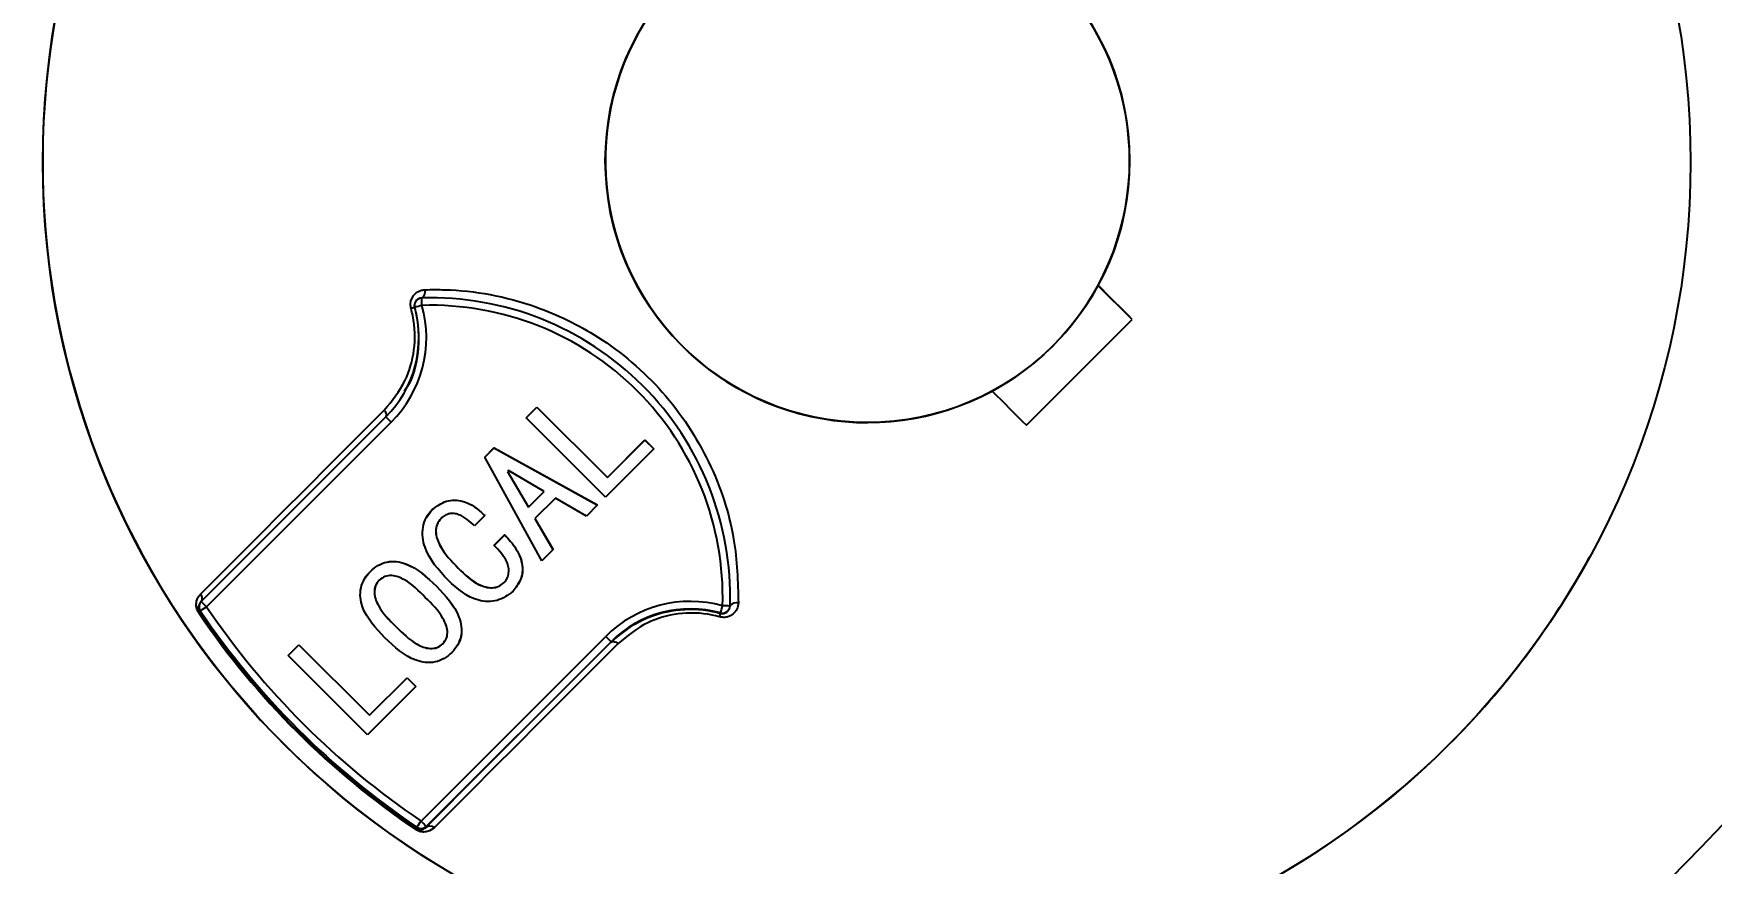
# Model space of a CAD drawing. Header units: millimetres. Extents: x 2104 to 4053, y 855 to 2233.
# Drawn here: x 2664.28 to 2709.08, y 1978.31 to 2000.48 of the extents above; entities that cross this region are included whole.
import ezdxf

# ---------------------------------------------------------------- set-up
doc = ezdxf.new("R2010")
doc.units = ezdxf.units.MM
doc.layers.add('标注', color=3, linetype='Continuous', lineweight=13)
doc.styles.add('SLDTEXTSTYLE1', font='txt.shx', dxfattribs={"width": 0.7, "bigfont": 'gbcbig.shx'})
doc.dimstyles.new('SLDDIMSTYLE12$0', dxfattribs={"dimtxt": 12, "dimasz": 10, "dimexe": 0, "dimexo": 0.0625, "dimgap": 0.875, "dimtad": 1, "dimdec": 1, "dimlfac": 1.8, "dimrnd": 1e-09, "dimzin": 12, "dimdsep": 46, "dimtxsty": 'SLDTEXTSTYLE1', "dimcen": 0.09, "dimdle": 8.16, "dimclrd": 3, "dimclre": 3, "dimadec": 0, "dimazin": 3, "dimtfac": 1, "dimtdec": 1, "dimtofl": 0, "dimtmove": 0, "dimatfit": 3, "dimfxl": 0, "dimfrac": 2, "dimtolj": 1, "dimlwd": 5, "dimlwe": 5, "dimarcsym": 0})

# ---------------------------------------------------------------- blocks, each defined once
blk = doc.blocks.new('*D59')
at = {"layer": 'Defpoints', "color": 0, "transparency": 16777216}
for p in [(2449.159, 2012.182), (2690.297, 1916.686), (2690.297, 1864.56)]:
    blk.add_point(p, dxfattribs=at)
at = {"layer": '标注', "color": 3, "lineweight": 5, "transparency": 16777216}
blk.add_line((2449.159, 2012.119), (2449.159, 1864.56), dxfattribs=at)
at = {"layer": '标注', "color": 3, "linetype": 'Continuous', "lineweight": 5, "transparency": 16777216}
for p, q in [((2690.297, 1916.624), (2690.297, 1864.56)), ((2459.159, 1864.56), (2680.297, 1864.56))]:
    blk.add_line(p, q, dxfattribs=at)
at = {"layer": '标注', "color": 3, "transparency": 16777216}
for points in [[(2459.159, 1866.227), (2459.159, 1862.893), (2449.159, 1864.56)], [(2680.297, 1866.227), (2680.297, 1862.893), (2690.297, 1864.56)]]:
    blk.add_solid(points, dxfattribs=at)
at = {"layer": '标注', "color": 0, "transparency": 16777216, "insert": (2569.728, 1870.435), "char_height": 10, "attachment_point": 5, "style": 'SLDTEXTSTYLE1'}
blk.add_mtext('\\A1;245', dxfattribs=at)

msp = doc.modelspace()

# ---------------------------------------------------------------- linework, layer by layer
at = {"color": 7, "linetype": 'Continuous', "lineweight": 25}
for p, q in [((2680.406, 2000.447), (2680.404, 2000.444)), ((2692.69, 1993.731), (2692.69, 1993.732)), ((2693.615, 1992.84), (2692.702, 1993.753)), ((2674.459, 1993.167), (2674.454, 1993.157)), ((2674.476, 1993.316), (2674.471, 1993.307)), ((2668.757, 1985.31), (2673.69, 1990.242)), ((2677.432, 1990.219), (2677.717, 1990.504)), ((2677.432, 1990.219), (2677.716, 1990.504)), ((2679.553, 1988.098), (2677.432, 1990.219)), ((2677.716, 1990.504), (2679.602, 1988.618)), ((2677.716, 1990.504), (2677.717, 1990.504)), ((2677.717, 1990.504), (2679.602, 1988.619)), ((2673.832, 1990.102), (2668.899, 1985.169)), ((2676.327, 1989.165), (2676.576, 1989.413)), ((2676.328, 1989.164), (2676.575, 1989.412)), ((2676.575, 1989.412), (2676.576, 1989.413)), ((2676.575, 1989.412), (2679.341, 1987.886)), ((2676.576, 1989.413), (2679.342, 1987.887)), ((2680.843, 1989.388), (2679.553, 1988.098)), ((2679.602, 1988.619), (2680.607, 1989.624)), ((2679.602, 1988.618), (2680.607, 1989.623)), ((2680.607, 1989.624), (2680.843, 1989.388)), ((2680.607, 1989.623), (2680.607, 1989.624)), ((2680.607, 1989.623), (2680.842, 1989.387)), ((2677.853, 1986.398), (2676.327, 1989.165)), ((2676.96, 1988.805), (2676.935, 1988.78)), ((2676.935, 1988.779), (2676.935, 1988.78)), ((2676.935, 1988.78), (2677.494, 1987.825)), ((2676.935, 1988.779), (2677.493, 1987.824)), ((2677.915, 1988.247), (2676.96, 1988.805)), ((2679.602, 1988.618), (2679.602, 1988.619)), ((2677.493, 1987.824), (2677.915, 1988.246)), ((2677.494, 1987.825), (2677.915, 1988.247)), ((2678.213, 1988.073), (2677.667, 1987.527)), ((2677.915, 1988.246), (2677.915, 1988.247)), ((2679.044, 1987.589), (2678.213, 1988.073)), ((2674.77, 1987.554), (2674.925, 1987.762)), ((2674.925, 1987.762), (2674.926, 1987.763)), ((2676.327, 1987.602), (2676.055, 1987.329)), ((2677.493, 1987.824), (2677.494, 1987.825)), ((2677.667, 1987.527), (2678.151, 1986.696)), ((2677.667, 1987.526), (2677.667, 1987.527)), ((2677.667, 1987.526), (2678.15, 1986.695)), ((2679.342, 1987.887), (2679.044, 1987.589)), ((2675.08, 1987.42), (2675.08, 1987.419)), ((2676.575, 1986.807), (2676.86, 1987.092)), ((2676.576, 1986.808), (2676.861, 1987.093)), ((2676.86, 1987.092), (2676.861, 1987.093)), ((2678.151, 1986.696), (2677.853, 1986.398)), ((2675.62, 1986.199), (2675.62, 1986.2)), ((2705.829, 1986.495), (2705.83, 1986.497)), ((2673.275, 1986.112), (2673.276, 1986.113)), ((2673.438, 1985.78), (2673.438, 1985.779)), ((2676.848, 1985.814), (2676.849, 1985.815)), ((2676.914, 1985.903), (2676.915, 1985.904)), ((2675.037, 1985.715), (2675.037, 1985.716)), ((2668.723, 1985.264), (2668.703, 1985.227)), ((2668.733, 1985.056), (2668.712, 1985.018)), ((2682.62, 1984.992), (2682.625, 1985.001)), ((2682.849, 1985.089), (2682.854, 1985.098)), ((2673.958, 1984.636), (2673.958, 1984.637)), ((2671.08, 1983.868), (2671.365, 1984.153)), ((2671.08, 1983.867), (2671.365, 1984.152)), ((2671.365, 1984.153), (2673.251, 1982.267)), ((2671.365, 1984.152), (2671.365, 1984.153)), ((2671.365, 1984.152), (2673.25, 1982.266)), ((2674.627, 1979.441), (2679.559, 1984.374)), ((2679.7, 1984.232), (2674.768, 1979.299)), ((2675.21, 1984.177), (2675.211, 1984.178)), ((2675.28, 1984.269), (2675.281, 1984.271)), ((2679.693, 1984.219), (2679.7, 1984.232)), ((2673.201, 1981.746), (2671.08, 1983.868)), ((2674.491, 1983.036), (2673.201, 1981.746)), ((2673.25, 1982.266), (2674.255, 1983.271)), ((2673.251, 1982.267), (2674.256, 1983.272)), ((2674.255, 1983.271), (2674.256, 1983.272)), ((2674.255, 1983.271), (2674.491, 1983.036)), ((2674.256, 1983.272), (2674.491, 1983.036)), ((2673.25, 1982.266), (2673.251, 1982.267)), ((2674.493, 1979.236), (2674.514, 1979.275)), ((2674.768, 1979.299), (2674.748, 1979.263))]:
    msp.add_line(p, q, dxfattribs=at)
at = {"color": 7, "linetype": 'Continuous', "lineweight": 25, "flags": 128}
for points in [[(2693.618, 1992.845), (2693.505, 1992.959), (2693.392, 1993.072), (2693.278, 1993.186), (2693.164, 1993.301), (2693.05, 1993.415), (2692.935, 1993.53), (2692.821, 1993.645), (2692.706, 1993.76)], [(2690.79, 1990.017), (2691.143, 1990.37), (2691.497, 1990.723), (2691.85, 1991.077), (2692.204, 1991.431), (2692.558, 1991.785), (2692.912, 1992.139), (2693.266, 1992.492), (2693.618, 1992.845)], [(2689.877, 1990.932), (2689.992, 1990.816), (2690.107, 1990.701), (2690.221, 1990.587), (2690.336, 1990.472), (2690.45, 1990.358), (2690.563, 1990.244), (2690.677, 1990.13), (2690.79, 1990.017)], [(2668.741, 1985.508), (2669.225, 1985.994), (2669.749, 1986.52), (2670.312, 1987.084), (2670.912, 1987.685), (2671.547, 1988.322), (2672.216, 1988.992), (2672.916, 1989.693), (2673.646, 1990.424)], [(2674.748, 1979.263), (2675.236, 1979.752), (2675.764, 1980.282), (2676.332, 1980.851), (2676.937, 1981.457), (2677.577, 1982.099), (2678.251, 1982.774), (2678.957, 1983.482), (2679.693, 1984.219)], [(2679.889, 1984.182), (2679.159, 1983.451), (2678.458, 1982.749), (2677.79, 1982.079), (2677.154, 1981.443), (2676.554, 1980.842), (2675.992, 1980.277), (2675.467, 1979.752), (2674.983, 1979.266)], [(2679.693, 1984.219), (2679.709, 1984.231), (2679.729, 1984.238), (2679.752, 1984.24), (2679.778, 1984.238), (2679.805, 1984.23), (2679.833, 1984.218), (2679.861, 1984.202), (2679.889, 1984.182)]]:
    msp.add_lwpolyline(points, dxfattribs=at)
at = {"color": 7, "linetype": 'Continuous', "lineweight": 25}
for centre, radius in [((2649.796, 2035.183), 94.663), ((2686.526, 1997.049), 22), ((2686.548, 1997.089), 7)]:
    msp.add_circle(centre, radius, dxfattribs=at)
for centre, radius, start, end in [((2650.031, 2035.61), 81.781, 299.09783, 350.2349), ((2650.03, 2035.609), 82.814, 299.16619, 350.46956), ((2650.023, 2035.595), 87.37, 299.20559, 350.91933), ((2650.021, 2035.592), 87.836, 299.2116, 350.91933), ((2649.798, 2035.182), 96.559, 279.97048, 350.17569), ((2649.795, 2035.177), 98.356, 279.97048, 350.17569), ((2649.777, 2035.145), 98.896, 279.98751, 350.15867), ((2686.525, 1997.048), 22, 151.3369, 314.9998), ((2686.548, 1997.089), 7, 331.6014, 298.3984), ((2649.519, 2034.814), 99, 279.79751, 336.85186), ((2674.652, 1993.22), 0.2, 91.6903, 151.3365), ((2674.882, 1985.424), 8, 358.3097, 91.6905), ((2647.368, 1992.466), 27.294, 1.5856, 2.0041), ((2674.504, 1993.586), 0.233, 314.9979, 13.1653), ((2686.546, 1997.086), 7, 298.3983, 331.3365), ((2671.569, 1992.364), 3, 314.9999, 15.5312), ((2671.569, 1992.364), 3.2, 314.9999, 15.5312), ((2674.584, 1992.392), 0.776, 99.6173, 106.7139), ((2674.652, 1993.22), 0.2, 151.3366, 195.5312), ((2679.862, 1974.286), 19.639, 105.3852, 105.9701), ((2674.882, 1985.424), 7.8, 358.3097, 91.6905), ((2673.528, 1990.296), 0.175, 343.7918, 47.3057), ((2663.554, 1979.894), 14.485, 44.8022, 45.5925), ((2686.526, 1997.048), 22, 314.9999, 331.3365), ((2668.899, 1985.168), 0.2, 135, 214.0393), ((2668.588, 1985.389), 0.194, 339.9645, 37.9045), ((2658.621, 1974.962), 14.485, 44.8022, 45.5925), ((2681.822, 1982.111), 3.2, 74.4689, 134.9998), ((2683.047, 1985.053), 0.223, 75.835, 138.8867), ((2667.859, 1986.241), 1.491, 303.932, 304.8772), ((2686.528, 1997.052), 21.524, 214.0392, 235.961), ((2686.528, 1997.053), 21.5, 214.0392, 235.961), ((2686.087, 1959.636), 30.779, 123.946, 124.3195), ((2686.549, 1997.091), 21.5, 214.0392, 235.961), ((2686.55, 1997.092), 21.3, 214.0392, 235.961), ((2681.822, 1982.111), 3, 74.4689, 134.9998), ((2681.902, 1985.108), 0.727, 343.2111, 350.8053), ((2622.74, 2001.8), 62.197, 344.33018, 344.51506), ((2682.679, 1985.194), 0.2, 254.4688, 331.3364), ((2682.27, 1969.638), 15.561, 87.7583, 88.4935), ((2682.679, 1985.194), 0.2, 331.3365, 358.3096), ((2669.276, 1974.02), 14.593, 44.4102, 45.1963), ((2668.402, 1983.325), 7.336, 325.9394, 326.1318), ((2799.631, 1894.941), 150.885, 145.94203, 146.01825), ((2674.626, 1979.441), 0.2, 235.9609, 314.9997), ((2664.343, 1969.087), 14.593, 44.4102, 45.1963), ((2674.867, 1979.126), 0.182, 50.4045, 131.2845)]:
    msp.add_arc(centre, radius, start, end, dxfattribs=at)
for points, knots in [([(2674.36, 1993.135), (2674.353, 1993.175), (2674.338, 1993.255), (2674.363, 1993.374), (2674.419, 1993.483), (2674.514, 1993.575), (2674.624, 1993.628), (2674.701, 1993.636), (2674.731, 1993.639)], [0, 0, 0, 0, 0.1540842, 0.3077863, 0.4712038, 0.6571656, 0.8674974, 1, 1, 1, 1]), ([(2674.731, 1993.639), (2674.91, 1993.641), (2675.869, 1993.652), (2677.474, 1993.357), (2679.49, 1992.386), (2681.153, 1990.971), (2682.404, 1989.06), (2683.051, 1987.076), (2683.086, 1985.833), (2683.101, 1985.269)], [0, 0, 0, 0, 0.043937, 0.236293, 0.372822, 0.535728, 0.69861, 0.863201, 1, 1, 1, 1]), ([(2673.646, 1990.424), (2673.851, 1990.671), (2674.22, 1991.117), (2674.481, 1992.018), (2674.469, 1992.705), (2674.377, 1993.07), (2674.36, 1993.135)], [0, 0, 0, 0, 0.356926, 0.645588, 0.935957, 1, 1, 1, 1]), ([(2674.454, 1993.157), (2674.472, 1993.086), (2674.572, 1992.693), (2674.574, 1991.964), (2674.417, 1991.259), (2674.21, 1990.98), (2674.172, 1990.929)], [0, 0, 0, 0, 0.09096, 0.502412, 0.908467, 1, 1, 1, 1]), ([(2674.473, 1993.306), (2674.467, 1993.296), (2674.453, 1993.272), (2674.447, 1993.235), (2674.446, 1993.195), (2674.45, 1993.175), (2674.454, 1993.157)], [0, 0, 0, 0, 0.258892, 0.64325, 0.700638, 1, 1, 1, 1]), ([(2674.925, 1987.762), (2675.046, 1987.853), (2675.288, 1988.034), (2675.728, 1988.017), (2676.075, 1987.846), (2676.243, 1987.683), (2676.327, 1987.601)], [0, 0, 0, 0, 0.278841, 0.558038, 0.778714, 1, 1, 1, 1]), ([(2674.926, 1987.763), (2675.046, 1987.854), (2675.288, 1988.035), (2675.729, 1988.018), (2676.075, 1987.847), (2676.243, 1987.683), (2676.327, 1987.602)], [0, 0, 0, 0, 0.278841, 0.558038, 0.778714, 1, 1, 1, 1]), ([(2675.347, 1985.877), (2675.098, 1986.148), (2674.724, 1986.554), (2674.64, 1987.206), (2674.749, 1987.556), (2674.867, 1987.694), (2674.926, 1987.763)], [0, 0, 0, 0, 0.499696, 0.74909, 0.87448, 1, 1, 1, 1]), ([(2675.161, 1987.527), (2675.121, 1987.476), (2675.039, 1987.373), (2675.004, 1987.107), (2675.165, 1986.668), (2675.438, 1986.387), (2675.62, 1986.2)], [0, 0, 0, 0, 0.124838, 0.249769, 0.498841, 1, 1, 1, 1]), ([(2675.161, 1987.526), (2675.12, 1987.475), (2675.038, 1987.372), (2675.003, 1987.106), (2675.165, 1986.667), (2675.438, 1986.386), (2675.62, 1986.199)], [0, 0, 0, 0, 0.1248378, 0.2497691, 0.4988414, 1, 1, 1, 1]), ([(2676.055, 1987.329), (2675.925, 1987.448), (2675.764, 1987.597), (2675.512, 1987.666), (2675.381, 1987.662), (2675.259, 1987.613), (2675.194, 1987.556), (2675.161, 1987.527)], [0, 0, 0, 0, 0.498979, 0.624378, 0.749538, 0.874643, 1, 1, 1, 1]), ([(2676.86, 1987.092), (2676.968, 1986.972), (2677.182, 1986.732), (2677.354, 1986.313), (2677.339, 1985.959), (2677.24, 1985.82), (2677.214, 1985.784)], [0, 0, 0, 0, 0.3280039, 0.6537284, 0.910096, 1, 1, 1, 1]), ([(2676.861, 1987.093), (2676.968, 1986.973), (2677.181, 1986.734), (2677.361, 1986.311), (2677.318, 1985.881), (2677.162, 1985.68), (2677.084, 1985.58)], [0, 0, 0, 0, 0.281285, 0.560616, 0.780468, 1, 1, 1, 1]), ([(2676.849, 1985.815), (2676.879, 1985.853), (2676.939, 1985.928), (2676.97, 1986.072), (2676.972, 1986.216), (2676.881, 1986.493), (2676.711, 1986.668), (2676.576, 1986.808)], [0, 0, 0, 0, 0.12486, 0.249907, 0.375198, 0.50038, 1, 1, 1, 1]), ([(2673.275, 1986.112), (2673.339, 1986.169), (2673.468, 1986.282), (2673.711, 1986.375), (2673.969, 1986.386), (2674.469, 1986.257), (2674.785, 1985.956), (2675.037, 1985.715)], [0, 0, 0, 0, 0.125297, 0.250413, 0.375603, 0.500878, 1, 1, 1, 1]), ([(2673.276, 1986.113), (2673.34, 1986.17), (2673.468, 1986.283), (2673.712, 1986.376), (2673.97, 1986.387), (2674.47, 1986.258), (2674.785, 1985.957), (2675.037, 1985.716)], [0, 0, 0, 0, 0.125297, 0.250413, 0.375603, 0.500878, 1, 1, 1, 1]), ([(2675.62, 1986.2), (2675.793, 1986.03), (2676.052, 1985.777), (2676.467, 1985.655), (2676.709, 1985.701), (2676.802, 1985.777), (2676.849, 1985.815)], [0, 0, 0, 0, 0.501015, 0.749845, 0.874961, 1, 1, 1, 1]), ([(2675.62, 1986.199), (2675.793, 1986.029), (2676.051, 1985.776), (2676.467, 1985.654), (2676.708, 1985.7), (2676.801, 1985.776), (2676.848, 1985.814)], [0, 0, 0, 0, 0.5010148, 0.7498451, 0.8749605, 1, 1, 1, 1]), ([(2673.66, 1984.339), (2673.419, 1984.593), (2673.117, 1984.912), (2672.995, 1985.416), (2673.011, 1985.675), (2673.105, 1985.92), (2673.219, 1986.049), (2673.276, 1986.113)], [0, 0, 0, 0, 0.498982, 0.624271, 0.749515, 0.874666, 1, 1, 1, 1]), ([(2673.107, 1985.884), (2673.11, 1985.892), (2673.144, 1985.981), (2673.213, 1986.05), (2673.275, 1986.112)], [0, 0, 0, 0, 0.100028, 1, 1, 1, 1]), ([(2673.445, 1985.774), (2673.434, 1985.758), (2673.386, 1985.691), (2673.37, 1985.478), (2673.517, 1985.069), (2673.781, 1984.809), (2673.958, 1984.636)], [0, 0, 0, 0, 0.045128, 0.1816684, 0.4524697, 1, 1, 1, 1]), ([(2673.511, 1985.877), (2673.474, 1985.829), (2673.398, 1985.731), (2673.366, 1985.481), (2673.521, 1985.068), (2673.783, 1984.81), (2673.958, 1984.637)], [0, 0, 0, 0, 0.12479, 0.249939, 0.498148, 1, 1, 1, 1]), ([(2674.74, 1985.418), (2674.568, 1985.592), (2674.311, 1985.851), (2673.906, 1986.018), (2673.657, 1985.99), (2673.56, 1985.915), (2673.511, 1985.877)], [0, 0, 0, 0, 0.5018858, 0.7502037, 0.8752646, 1, 1, 1, 1]), ([(2677.084, 1985.58), (2676.949, 1985.482), (2676.678, 1985.285), (2675.975, 1985.311), (2675.599, 1985.651), (2675.347, 1985.877)], [0, 0, 0, 0, 0.249589, 0.500012, 1, 1, 1, 1]), ([(2668.692, 1985.004), (2668.68, 1985.024), (2668.653, 1985.068), (2668.627, 1985.153), (2668.619, 1985.271), (2668.653, 1985.402), (2668.711, 1985.472), (2668.741, 1985.508)], [0, 0, 0, 0, 0.08537, 0.190799, 0.356423, 0.666471, 1, 1, 1, 1]), ([(2675.211, 1984.178), (2675.249, 1984.227), (2675.324, 1984.325), (2675.345, 1984.578), (2675.175, 1984.984), (2674.914, 1985.244), (2674.74, 1985.418)], [0, 0, 0, 0, 0.124691, 0.249737, 0.498265, 1, 1, 1, 1]), ([(2675.037, 1985.716), (2675.279, 1985.462), (2675.581, 1985.144), (2675.715, 1984.643), (2675.708, 1984.383), (2675.617, 1984.136), (2675.504, 1984.007), (2675.447, 1983.942)], [0, 0, 0, 0, 0.499133, 0.624424, 0.749622, 0.874708, 1, 1, 1, 1]), ([(2675.037, 1985.715), (2675.279, 1985.461), (2675.582, 1985.143), (2675.713, 1984.642), (2675.712, 1984.385), (2675.643, 1984.234), (2675.61, 1984.161)], [0, 0, 0, 0, 0.576422, 0.721114, 0.865699, 1, 1, 1, 1]), ([(2668.705, 1985.226), (2668.702, 1985.222), (2668.686, 1985.2), (2668.676, 1985.156), (2668.678, 1985.097), (2668.69, 1985.059), (2668.702, 1985.034), (2668.708, 1985.024), (2668.712, 1985.018)], [0, 0, 0, 0, 0.111236, 0.580475, 0.802832, 0.920422, 0.953078, 1, 1, 1, 1]), ([(2679.693, 1984.219), (2679.96, 1984.44), (2680.445, 1984.842), (2681.417, 1985.122), (2682.156, 1985.109), (2682.549, 1985.01), (2682.62, 1984.992)], [0, 0, 0, 0, 0.354055, 0.642771, 0.935325, 1, 1, 1, 1]), ([(2682.598, 1984.898), (2682.532, 1984.914), (2682.168, 1985.007), (2681.481, 1985.019), (2680.581, 1984.757), (2680.135, 1984.387), (2679.889, 1984.182)], [0, 0, 0, 0, 0.064043, 0.354412, 0.643074, 1, 1, 1, 1]), ([(2683.101, 1985.269), (2683.092, 1985.211), (2683.075, 1985.101), (2682.97, 1984.972), (2682.841, 1984.899), (2682.71, 1984.876), (2682.633, 1984.891), (2682.598, 1984.898)], [0, 0, 0, 0, 0.257956, 0.484914, 0.703585, 0.864278, 1, 1, 1, 1]), ([(2682.62, 1984.992), (2682.638, 1984.988), (2682.678, 1984.98), (2682.746, 1984.994), (2682.809, 1985.029), (2682.835, 1985.069), (2682.848, 1985.09)], [0, 0, 0, 0, 0.161346, 0.367135, 0.677525, 1, 1, 1, 1]), ([(2673.958, 1984.637), (2674.133, 1984.46), (2674.395, 1984.196), (2674.809, 1984.038), (2675.063, 1984.064), (2675.162, 1984.14), (2675.211, 1984.178)], [0, 0, 0, 0, 0.501698, 0.750126, 0.875254, 1, 1, 1, 1]), ([(2673.958, 1984.636), (2674.133, 1984.459), (2674.394, 1984.196), (2674.809, 1984.037), (2675.062, 1984.063), (2675.161, 1984.139), (2675.21, 1984.177)], [0, 0, 0, 0, 0.5016983, 0.750126, 0.8752545, 1, 1, 1, 1]), ([(2675.447, 1983.942), (2675.382, 1983.885), (2675.252, 1983.771), (2675.004, 1983.679), (2674.743, 1983.668), (2674.237, 1983.793), (2673.916, 1984.097), (2673.66, 1984.339)], [0, 0, 0, 0, 0.125329, 0.250449, 0.375699, 0.501004, 1, 1, 1, 1]), ([(2674.983, 1979.266), (2674.928, 1979.223), (2674.844, 1979.157), (2674.687, 1979.143), (2674.585, 1979.163), (2674.524, 1979.188), (2674.49, 1979.21), (2674.48, 1979.216)], [0, 0, 0, 0, 0.49351, 0.746512, 0.851032, 0.956489, 1, 1, 1, 1]), ([(2674.493, 1979.236), (2674.498, 1979.233), (2674.51, 1979.226), (2674.528, 1979.217), (2674.554, 1979.208), (2674.602, 1979.199), (2674.68, 1979.209), (2674.72, 1979.241), (2674.748, 1979.263)], [0, 0, 0, 0, 0.027585, 0.06173, 0.104186, 0.195407, 0.452144, 1, 1, 1, 1])]:
    msp.add_open_spline(points, degree=3, knots=knots, dxfattribs=at)

# ---------------------------------------------------------------- dimensions: what is measured, and where the dimension line sits
at = {"layer": '标注'}
dim = msp.add_linear_dim(base=(2690.297, 1864.56), p1=(2449.159, 2012.182), p2=(2690.297, 1916.686), text='245', dimstyle='SLDDIMSTYLE12$0', override={"dimtxt": 10, "dimtdec": 3, "dimtzin": 0}, dxfattribs=at)
dim.commit()
dim.dimension.update_dxf_attribs({"geometry": '*D59', "text_midpoint": (2569.728, 1864.56), "dimtype": 160})

doc.saveas('drawing.dxf')
